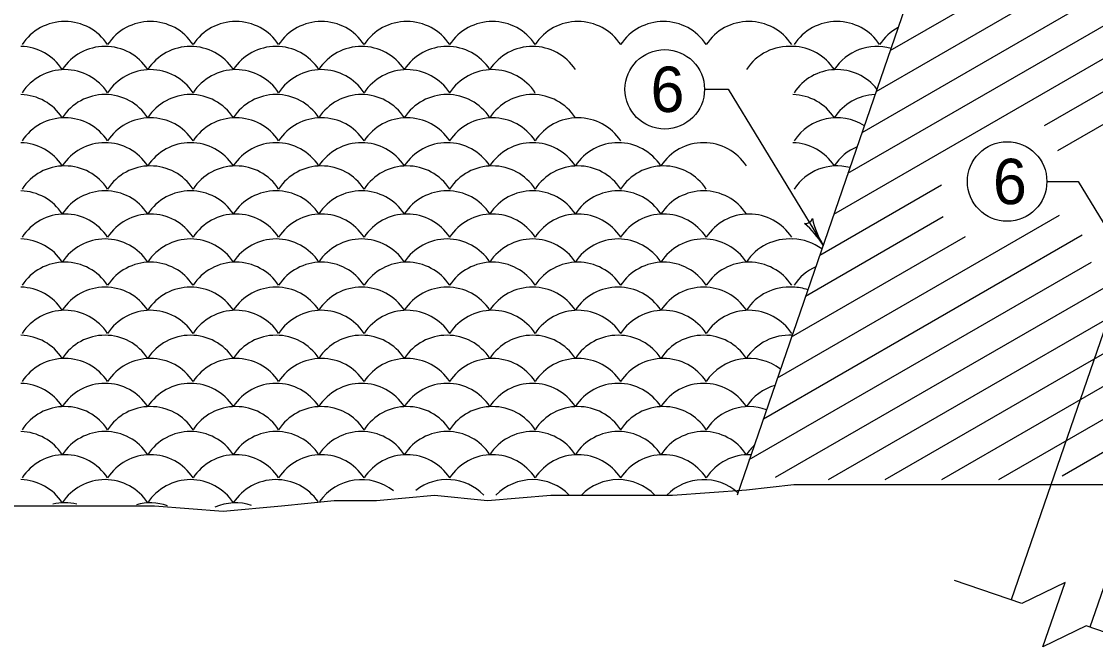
# Model space of a CAD drawing. Extents: x 1000 to 1036.3, y 1000 to 1022.
# Drawn here: x 1018.699 to 1023.428, y 1011.301 to 1014.067 of the extents above; entities that cross this region are included whole.
import ezdxf

# ---------------------------------------------------------------- set-up
doc = ezdxf.new("R2010")
doc.units = 0
for name, color, linetype in [('1', 7, 'Continuous'), ('11', 7, 'Continuous'), ('5', 7, 'Continuous')]:
    doc.layers.add(name, color=color, linetype=linetype)

msp = doc.modelspace()

# ---------------------------------------------------------------- linework, layer by layer
at = {"layer": '1'}
for p, q in [((1024.7924, 1016.5608), (1023.0563, 1011.5193)), ((1025.1394, 1016.4413), (1023.4033, 1011.3998)), ((1023.225, 1015.9735), (1021.8498, 1011.9807)), ((1021.7064, 1013.7683), (1021.8107, 1013.7683)), ((1021.8107, 1013.7683), (1022.2289, 1013.0814)), ((1023.2138, 1013.3624), (1023.351, 1013.3624)), ((1023.351, 1013.3624), (1023.5714, 1013.0004))]:
    msp.add_line(p, q, dxfattribs=at)
for points in [[(1018.6338, 1011.9342), (1018.8433, 1011.9342), (1019.0759, 1011.9342), (1019.2853, 1011.9342), (1019.5878, 1011.9108), (1019.8437, 1011.9342), (1020.0763, 1011.9574), (1020.2625, 1011.9574), (1020.5184, 1011.9807), (1020.7511, 1011.9574), (1021.0303, 1011.9807), (1021.2397, 1011.9807), (1021.5654, 1011.9807), (1021.8911, 1012.004), (1022.1005, 1012.0273), (1022.3564, 1012.0273), (1022.5891, 1012.0273), (1022.8218, 1012.0273), (1023.1009, 1012.0273), (1023.3103, 1012.0273), (1023.5198, 1012.0273)], [(1023.6895, 1011.301), (1023.3872, 1011.4053), (1023.1964, 1011.3124), (1023.2942, 1011.596), (1023.1035, 1011.503), (1022.8072, 1011.6053)]]:
    msp.add_lwpolyline(points, dxfattribs=at)
for centre, radius, start, end in [((1022.1517, 1013.2084), 0.0313, 260.111, 342.2277), ((1021.895, 1012.8781), 0.3909, 31.3364, 50.0052), ((1022.5628, 1013.2847), 0.3909, 192.6836, 211.3303), ((1021.895, 1012.8781), 0.3909, 31.3242, 31.3364)]:
    msp.add_arc(centre, radius, start, end, dxfattribs=at)
at = {"layer": '11'}
for centre in [(1021.5314, 1013.7683), (1023.0388, 1013.3624)]:
    msp.add_circle(centre, 0.175, dxfattribs=at)
at = {"layer": '5'}
for p, q in [((1022.4622, 1013.7587), (1026.2983, 1015.9735)), ((1022.5242, 1013.9388), (1026.0483, 1015.9735)), ((1022.4001, 1013.5785), (1026.351, 1015.8596)), ((1022.338, 1013.3983), (1026.3231, 1015.6991)), ((1022.276, 1013.2182), (1026.3149, 1015.55)), ((1023.2039, 1013.6096), (1026.3089, 1015.4023)), ((1023.2621, 1013.4988), (1026.3681, 1015.2921)), ((1022.0189, 1012.0594), (1027.5459, 1015.2504)), ((1022.2521, 1012.0497), (1027.5459, 1015.1061)), ((1022.5021, 1012.0497), (1027.5459, 1014.9618)), ((1022.7521, 1012.0497), (1027.5459, 1014.8174)), ((1023.0021, 1012.0497), (1027.5459, 1014.6731)), ((1023.2809, 1012.0663), (1027.5459, 1014.5288)), ((1022.2139, 1013.038), (1022.7493, 1013.3472)), ((1022.0278, 1012.4975), (1023.269, 1013.2142)), ((1022.1518, 1012.8578), (1022.758, 1013.2078)), ((1021.9658, 1012.3173), (1023.3691, 1013.1276)), ((1022.0898, 1012.6777), (1022.855, 1013.1194)), ((1021.9037, 1012.1372), (1023.4099, 1013.0068))]:
    msp.add_line(p, q, dxfattribs=at)
for centre, start, end in [((1018.8902, 1013.842), 33.1386, 146.8614), ((1019.2667, 1013.842), 33.1386, 146.8614), ((1019.6432, 1013.842), 33.1386, 146.8614), ((1020.0197, 1013.842), 33.1386, 146.8614), ((1020.3962, 1013.842), 33.1386, 146.8614), ((1020.7727, 1013.842), 33.1386, 146.8614), ((1021.1492, 1013.842), 33.1386, 146.8614), ((1021.5257, 1013.842), 33.1386, 146.8614), ((1021.9022, 1013.842), 33.1386, 146.8614), ((1022.2892, 1013.842), 33.1386, 146.8614), ((1022.6657, 1013.842), 118.2645, 146.8614), ((1018.6907, 1013.7322), 33.1386, 88.4378), ((1019.0672, 1013.7322), 33.1386, 146.8614), ((1019.4437, 1013.7322), 33.1386, 146.8614), ((1019.8202, 1013.7322), 33.1386, 146.8614), ((1020.1967, 1013.7322), 33.1386, 146.8614), ((1020.5732, 1013.7322), 33.1386, 146.8614), ((1020.9497, 1013.7322), 33.1386, 146.8614), ((1022.0792, 1013.7322), 85.7476, 146.8614), ((1022.0897, 1013.7322), 33.1386, 88.4378), ((1022.4662, 1013.7322), 74.162, 146.8614), ((1018.8902, 1013.63), 33.1386, 146.8614), ((1019.2667, 1013.63), 33.1386, 146.8614), ((1019.6432, 1013.63), 33.1386, 146.8614), ((1020.0197, 1013.63), 33.1386, 146.8614), ((1020.3962, 1013.63), 33.1386, 146.8614), ((1020.7727, 1013.63), 33.1386, 146.8614), ((1022.2892, 1013.63), 38.2619, 146.8614), ((1018.6907, 1013.5202), 33.1386, 88.4378), ((1019.0672, 1013.5202), 33.1386, 146.8614), ((1019.4437, 1013.5202), 33.1386, 146.8614), ((1019.8202, 1013.5202), 33.1386, 146.8614), ((1020.1967, 1013.5202), 33.1386, 146.8614), ((1020.5732, 1013.5202), 33.1386, 146.8614), ((1020.9497, 1013.5202), 33.1386, 146.8614), ((1022.0897, 1013.5202), 33.1386, 88.4378), ((1022.4662, 1013.5202), 92.2234, 146.8614), ((1018.8902, 1013.418), 33.1386, 146.8614), ((1019.2667, 1013.418), 33.1386, 146.8614), ((1019.6432, 1013.418), 33.1386, 146.8614), ((1020.0197, 1013.418), 33.1386, 146.8614), ((1020.3962, 1013.418), 33.1386, 146.8614), ((1020.7727, 1013.418), 33.1386, 146.8614), ((1021.1492, 1013.418), 33.1386, 146.8614), ((1022.2892, 1013.418), 57.4689, 146.8614), ((1018.6907, 1013.3082), 33.1386, 88.4378), ((1019.0672, 1013.3082), 33.1386, 146.8614), ((1019.4437, 1013.3082), 33.1386, 146.8614), ((1019.8202, 1013.3082), 33.1386, 146.8614), ((1020.1967, 1013.3082), 33.1386, 146.8614), ((1020.5732, 1013.3082), 33.1386, 146.8614), ((1020.9497, 1013.3082), 33.1386, 146.8614), ((1021.3262, 1013.3082), 33.1386, 146.8614), ((1021.7027, 1013.3082), 33.1386, 146.8614), ((1022.0897, 1013.3082), 33.1386, 88.4378), ((1022.4662, 1013.3082), 112.9792, 146.8614), ((1018.8902, 1013.206), 33.1386, 146.8614), ((1019.2667, 1013.206), 33.1386, 146.8614), ((1019.6432, 1013.206), 33.1386, 146.8614), ((1020.0197, 1013.206), 33.1386, 146.8614), ((1020.3962, 1013.206), 33.1386, 146.8614), ((1020.7727, 1013.206), 33.1386, 146.8614), ((1021.1492, 1013.206), 33.1386, 146.8614), ((1021.5257, 1013.206), 33.1386, 146.8614), ((1022.2892, 1013.206), 75.1785, 146.8614), ((1018.6907, 1013.0962), 33.1386, 88.4378), ((1019.0672, 1013.0962), 33.1386, 146.8614), ((1019.4437, 1013.0962), 33.1386, 146.8614), ((1019.8202, 1013.0962), 33.1386, 146.8614), ((1020.1967, 1013.0962), 33.1386, 146.8614), ((1020.5732, 1013.0962), 33.1386, 146.8614), ((1020.9497, 1013.0962), 33.1386, 146.8614), ((1021.3262, 1013.0962), 33.1386, 146.8614), ((1021.7027, 1013.0962), 33.1386, 146.8614), ((1018.8902, 1012.994), 33.1386, 146.8614), ((1019.2667, 1012.994), 33.1386, 146.8614), ((1019.6432, 1012.994), 33.1386, 146.8614), ((1020.0197, 1012.994), 33.1386, 146.8614), ((1020.3962, 1012.994), 33.1386, 146.8614), ((1020.7727, 1012.994), 33.1386, 146.8614), ((1021.1492, 1012.994), 33.1386, 146.8614), ((1021.5257, 1012.994), 33.1386, 146.8614), ((1021.9022, 1012.994), 33.1386, 146.8614), ((1018.6907, 1012.8842), 33.1386, 88.4378), ((1019.0672, 1012.8842), 33.1386, 146.8614), ((1019.4437, 1012.8842), 33.1386, 146.8614), ((1019.8202, 1012.8842), 33.1386, 146.8614), ((1020.1967, 1012.8842), 33.1386, 146.8614), ((1020.5732, 1012.8842), 33.1386, 146.8614), ((1020.9497, 1012.8842), 33.1386, 146.8614), ((1021.3262, 1012.8842), 33.1386, 146.8614), ((1021.7027, 1012.8842), 33.1386, 146.8614), ((1022.0792, 1012.8842), 85.7476, 146.8614), ((1022.0897, 1012.8842), 53.5665, 88.4378), ((1018.8902, 1012.782), 33.1386, 146.8614), ((1019.2667, 1012.782), 33.1386, 146.8614), ((1019.6432, 1012.782), 33.1386, 146.8614), ((1020.0197, 1012.782), 33.1386, 146.8614), ((1020.3962, 1012.782), 33.1386, 146.8614), ((1020.7727, 1012.782), 33.1386, 146.8614), ((1021.1492, 1012.782), 33.1386, 146.8614), ((1021.5257, 1012.782), 33.1386, 146.8614), ((1021.9022, 1012.782), 33.1386, 146.8614), ((1022.2892, 1012.782), 114.3589, 146.8614), ((1018.6907, 1012.6722), 33.1386, 88.4378), ((1019.0672, 1012.6722), 33.1386, 146.8614), ((1019.4437, 1012.6722), 33.1386, 146.8614), ((1019.8202, 1012.6722), 33.1386, 146.8614), ((1020.1967, 1012.6722), 33.1386, 146.8614), ((1020.5732, 1012.6722), 33.1386, 146.8614), ((1020.9497, 1012.6722), 33.1386, 146.8614), ((1021.3262, 1012.6722), 33.1386, 146.8614), ((1021.7027, 1012.6722), 33.1386, 146.8614), ((1022.0792, 1012.6722), 85.7476, 146.8614), ((1022.0897, 1012.6722), 71.4146, 88.4378), ((1018.8902, 1012.57), 33.1386, 146.8614), ((1019.2667, 1012.57), 33.1386, 146.8614), ((1019.6432, 1012.57), 33.1386, 146.8614), ((1020.0197, 1012.57), 33.1386, 146.8614), ((1020.3962, 1012.57), 33.1386, 146.8614), ((1020.7727, 1012.57), 33.1386, 146.8614), ((1021.1492, 1012.57), 33.1386, 146.8614), ((1021.5257, 1012.57), 33.1386, 146.8614), ((1021.9022, 1012.57), 33.1386, 146.8614), ((1018.6907, 1012.4602), 33.1386, 88.4378), ((1019.0672, 1012.4602), 33.1386, 146.8614), ((1019.4437, 1012.4602), 33.1386, 146.8614), ((1019.8202, 1012.4602), 33.1386, 146.8614), ((1020.1967, 1012.4602), 33.1386, 146.8614), ((1020.5732, 1012.4602), 33.1386, 146.8614), ((1020.9497, 1012.4602), 33.1386, 146.8614), ((1021.3262, 1012.4602), 33.1386, 146.8614), ((1021.7027, 1012.4602), 33.1386, 146.8614), ((1022.0792, 1012.4602), 86.6616, 146.8614), ((1018.8902, 1012.358), 33.1386, 146.8614), ((1019.2667, 1012.358), 33.1386, 146.8614), ((1019.6432, 1012.358), 33.1386, 146.8614), ((1020.0197, 1012.358), 33.1386, 146.8614), ((1020.3962, 1012.358), 33.1386, 146.8614), ((1020.7727, 1012.358), 33.1386, 146.8614), ((1021.1492, 1012.358), 33.1386, 146.8614), ((1021.5257, 1012.358), 33.1386, 146.8614), ((1021.9022, 1012.358), 51.9728, 146.8614), ((1018.6907, 1012.2482), 33.1386, 88.4378), ((1019.0672, 1012.2482), 33.1386, 146.8614), ((1019.4437, 1012.2482), 33.1386, 146.8614), ((1019.8202, 1012.2482), 33.1386, 146.8614), ((1020.1967, 1012.2482), 33.1386, 146.8614), ((1020.5732, 1012.2482), 33.1386, 146.8614), ((1020.9497, 1012.2482), 33.1386, 146.8614), ((1021.3262, 1012.2482), 33.1386, 146.8614), ((1021.7027, 1012.2482), 33.1386, 146.8614), ((1022.0792, 1012.2482), 106.2263, 146.8614), ((1018.8902, 1012.146), 33.1386, 146.8614), ((1019.2667, 1012.146), 33.1386, 146.8614), ((1019.6432, 1012.146), 33.1386, 146.8614), ((1020.0197, 1012.146), 33.1386, 146.8614), ((1020.3962, 1012.146), 33.1386, 146.8614), ((1020.7727, 1012.146), 33.1386, 146.8614), ((1021.1492, 1012.146), 33.1386, 146.8614), ((1021.5257, 1012.146), 33.1386, 146.8614), ((1021.9022, 1012.146), 69.9008, 146.8614), ((1018.6907, 1012.0362), 33.1386, 88.4378), ((1019.0672, 1012.0362), 33.1386, 146.8614), ((1019.4437, 1012.0362), 33.1386, 146.8614), ((1019.8202, 1012.0362), 33.1386, 146.8614), ((1020.1967, 1012.0362), 33.1386, 146.8614), ((1020.5732, 1012.0362), 33.1386, 146.8614), ((1020.9497, 1012.0362), 33.1386, 146.8614), ((1021.3262, 1012.0362), 33.1386, 146.8614), ((1021.7027, 1012.0362), 33.1386, 146.8614), ((1022.0792, 1012.0362), 133.0892, 146.8614), ((1018.8902, 1011.934), 33.1386, 146.8614), ((1019.2667, 1011.934), 33.1386, 146.8614), ((1019.6432, 1011.934), 33.1386, 146.8614), ((1020.0197, 1011.934), 33.1386, 146.8614), ((1020.3962, 1011.934), 33.1386, 146.8614), ((1020.7727, 1011.934), 33.1386, 146.8614), ((1021.1492, 1011.934), 33.1386, 146.8614), ((1021.5257, 1011.934), 33.1386, 146.8614), ((1021.9022, 1011.934), 87.7179, 146.8614), ((1018.6907, 1011.8242), 33.1386, 88.4378), ((1019.0672, 1011.8242), 33.1386, 146.8614), ((1019.4437, 1011.8242), 33.1386, 146.8614), ((1019.8202, 1011.8242), 34.7253, 146.8614), ((1020.1967, 1011.8242), 51.5048, 145.1554), ((1020.5732, 1011.8242), 44.1306, 127.7621), ((1020.9497, 1011.8242), 44.1126, 135.8694), ((1021.3262, 1011.8242), 44.0917, 135.8904), ((1021.7027, 1011.8242), 47.9432, 135.9113), ((1018.8902, 1011.722), 76.3286, 103.6714), ((1019.2667, 1011.722), 70.4791, 105.8205), ((1019.6432, 1011.722), 72.0282, 114.1502)]:
    msp.add_arc(centre, 0.225, start, end, dxfattribs=at)

# ---------------------------------------------------------------- texts
at = {"layer": '1'}
for p in [(1021.4692, 1013.6683), (1022.9766, 1013.2624)]:
    msp.add_text('6', height=0.2, dxfattribs=at).set_placement(p)

doc.saveas('drawing.dxf')
